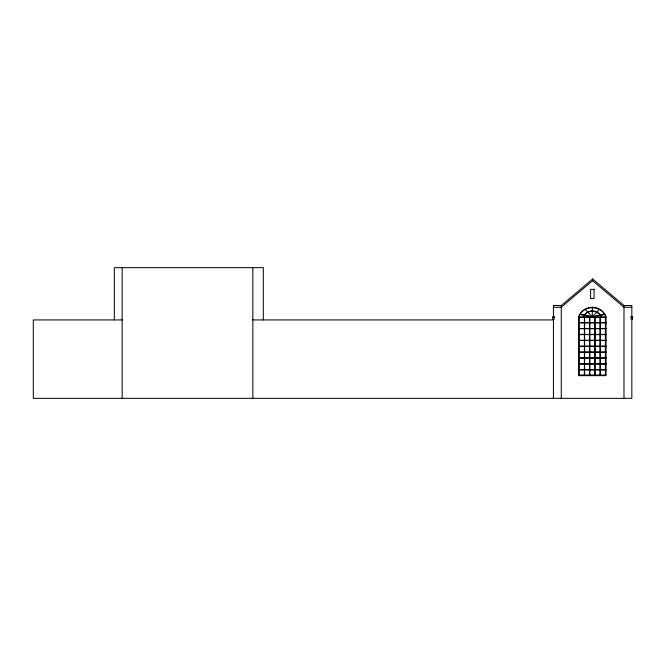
<?xml version="1.0" encoding="UTF-8"?>
<svg xmlns="http://www.w3.org/2000/svg" width="666" height="666" viewBox="0 0 666 666"><rect width="100%" height="100%" fill="white"/><g stroke="black" fill="none" stroke-linecap="round" stroke-linejoin="round"><path stroke-width="1" d="M578.912 316.85C582.792 304.687 601.873 304.687 605.752 316.85M583.399 316.85L584.248 315.259M583.707 316.85L584.515 315.326M584.298 315.16C587.795 309.532 596.861 309.532 600.357 315.16M584.598 315.226C587.995 309.865 596.661 309.865 600.058 315.226M599.317 309.449L592.44 316.741L604.52 314.327M553.421 317.507L553.421 305.528L561.263 305.528L592.623 278.987L623.984 305.528L631.826 305.528L631.826 317.507M592.623 278.987L592.623 280.727L561.263 307.267L553.421 307.267M604.57 314.427L592.44 316.85L580.086 314.427M592.332 307.267L589.377 307.567A14.619 14.619 0 0 0 578.604 316.85L578.604 375.657L606.052 375.657L606.052 316.85A14.619 14.619 0 0 0 595.279 307.567L592.332 307.267L592.332 317.507M631.826 307.267L623.984 307.267L592.623 280.727M578.604 316.85L606.052 316.85M122.161 319.93L33.3 319.93L33.3 398.343L631.826 398.343L631.826 319.464M252.847 319.93L553.421 319.93M578.604 322.627L606.052 322.627M578.604 322.844L606.052 322.844M578.604 328.505L606.052 328.505M578.604 328.721L606.052 328.721M578.604 334.39L606.052 334.39M578.604 334.607L606.052 334.607M578.604 340.268L606.052 340.268M578.604 340.484L606.052 340.484M578.604 346.145L606.052 346.145M578.604 346.37L606.052 346.37M578.604 352.031L606.052 352.031M578.604 352.247L606.052 352.247M578.604 357.908L606.052 357.908M578.604 358.125L606.052 358.125M578.604 363.794L606.052 363.794M578.604 364.011L606.052 364.011M578.604 369.672L606.052 369.672M578.604 369.888L606.052 369.888M580.136 314.327L592.224 316.741L585.339 309.449M600.416 315.259L601.256 316.85M600.141 315.326L600.957 316.85M632.484 317.507L632.484 319.464L631.177 319.464L631.177 317.507M623.984 305.528L623.984 398.343M605.394 322.627L605.394 317.507L579.262 317.507L579.262 322.627M605.394 322.844L605.394 328.505M605.394 328.721L605.394 334.39M605.394 334.607L605.394 340.268M605.394 340.484L605.394 346.145M605.394 346.37L605.394 352.031M605.394 352.247L605.394 357.908M605.394 358.125L605.394 363.794M605.394 364.011L605.394 369.672M605.394 369.888L605.394 375.008L579.262 375.008L579.262 369.888M600.282 317.507L600.282 375.008M600.058 317.507L600.058 375.008M595.054 317.507L595.054 375.008M594.838 317.507L594.838 375.008M589.826 317.507L589.826 375.008M589.61 317.507L589.61 375.008M584.598 317.507L584.598 375.008M584.382 317.507L584.382 375.008M579.262 322.844L579.262 328.505M579.262 328.721L579.262 334.39M579.262 334.607L579.262 340.268M579.262 340.484L579.262 346.145M579.262 346.37L579.262 352.031M579.262 352.247L579.262 357.908M579.262 358.125L579.262 363.794M579.262 364.011L579.262 369.672M561.263 305.528L561.263 398.343M554.07 317.507L554.07 319.464L552.763 319.464L552.763 317.507M553.421 319.464L553.421 398.343M263.303 319.93L263.303 267.657L114.327 267.657L114.327 319.93M252.847 267.657L252.847 398.343M122.161 267.657L122.161 398.343M594.072 289.344L590.584 289.344L590.584 298.493L594.072 298.493L594.072 289.344M554.287 316.85L552.547 316.85L552.547 317.507L554.287 317.507L554.287 316.85M632.7 316.85L630.96 316.85L630.96 317.507L632.7 317.507L632.7 316.85"/></g></svg>
